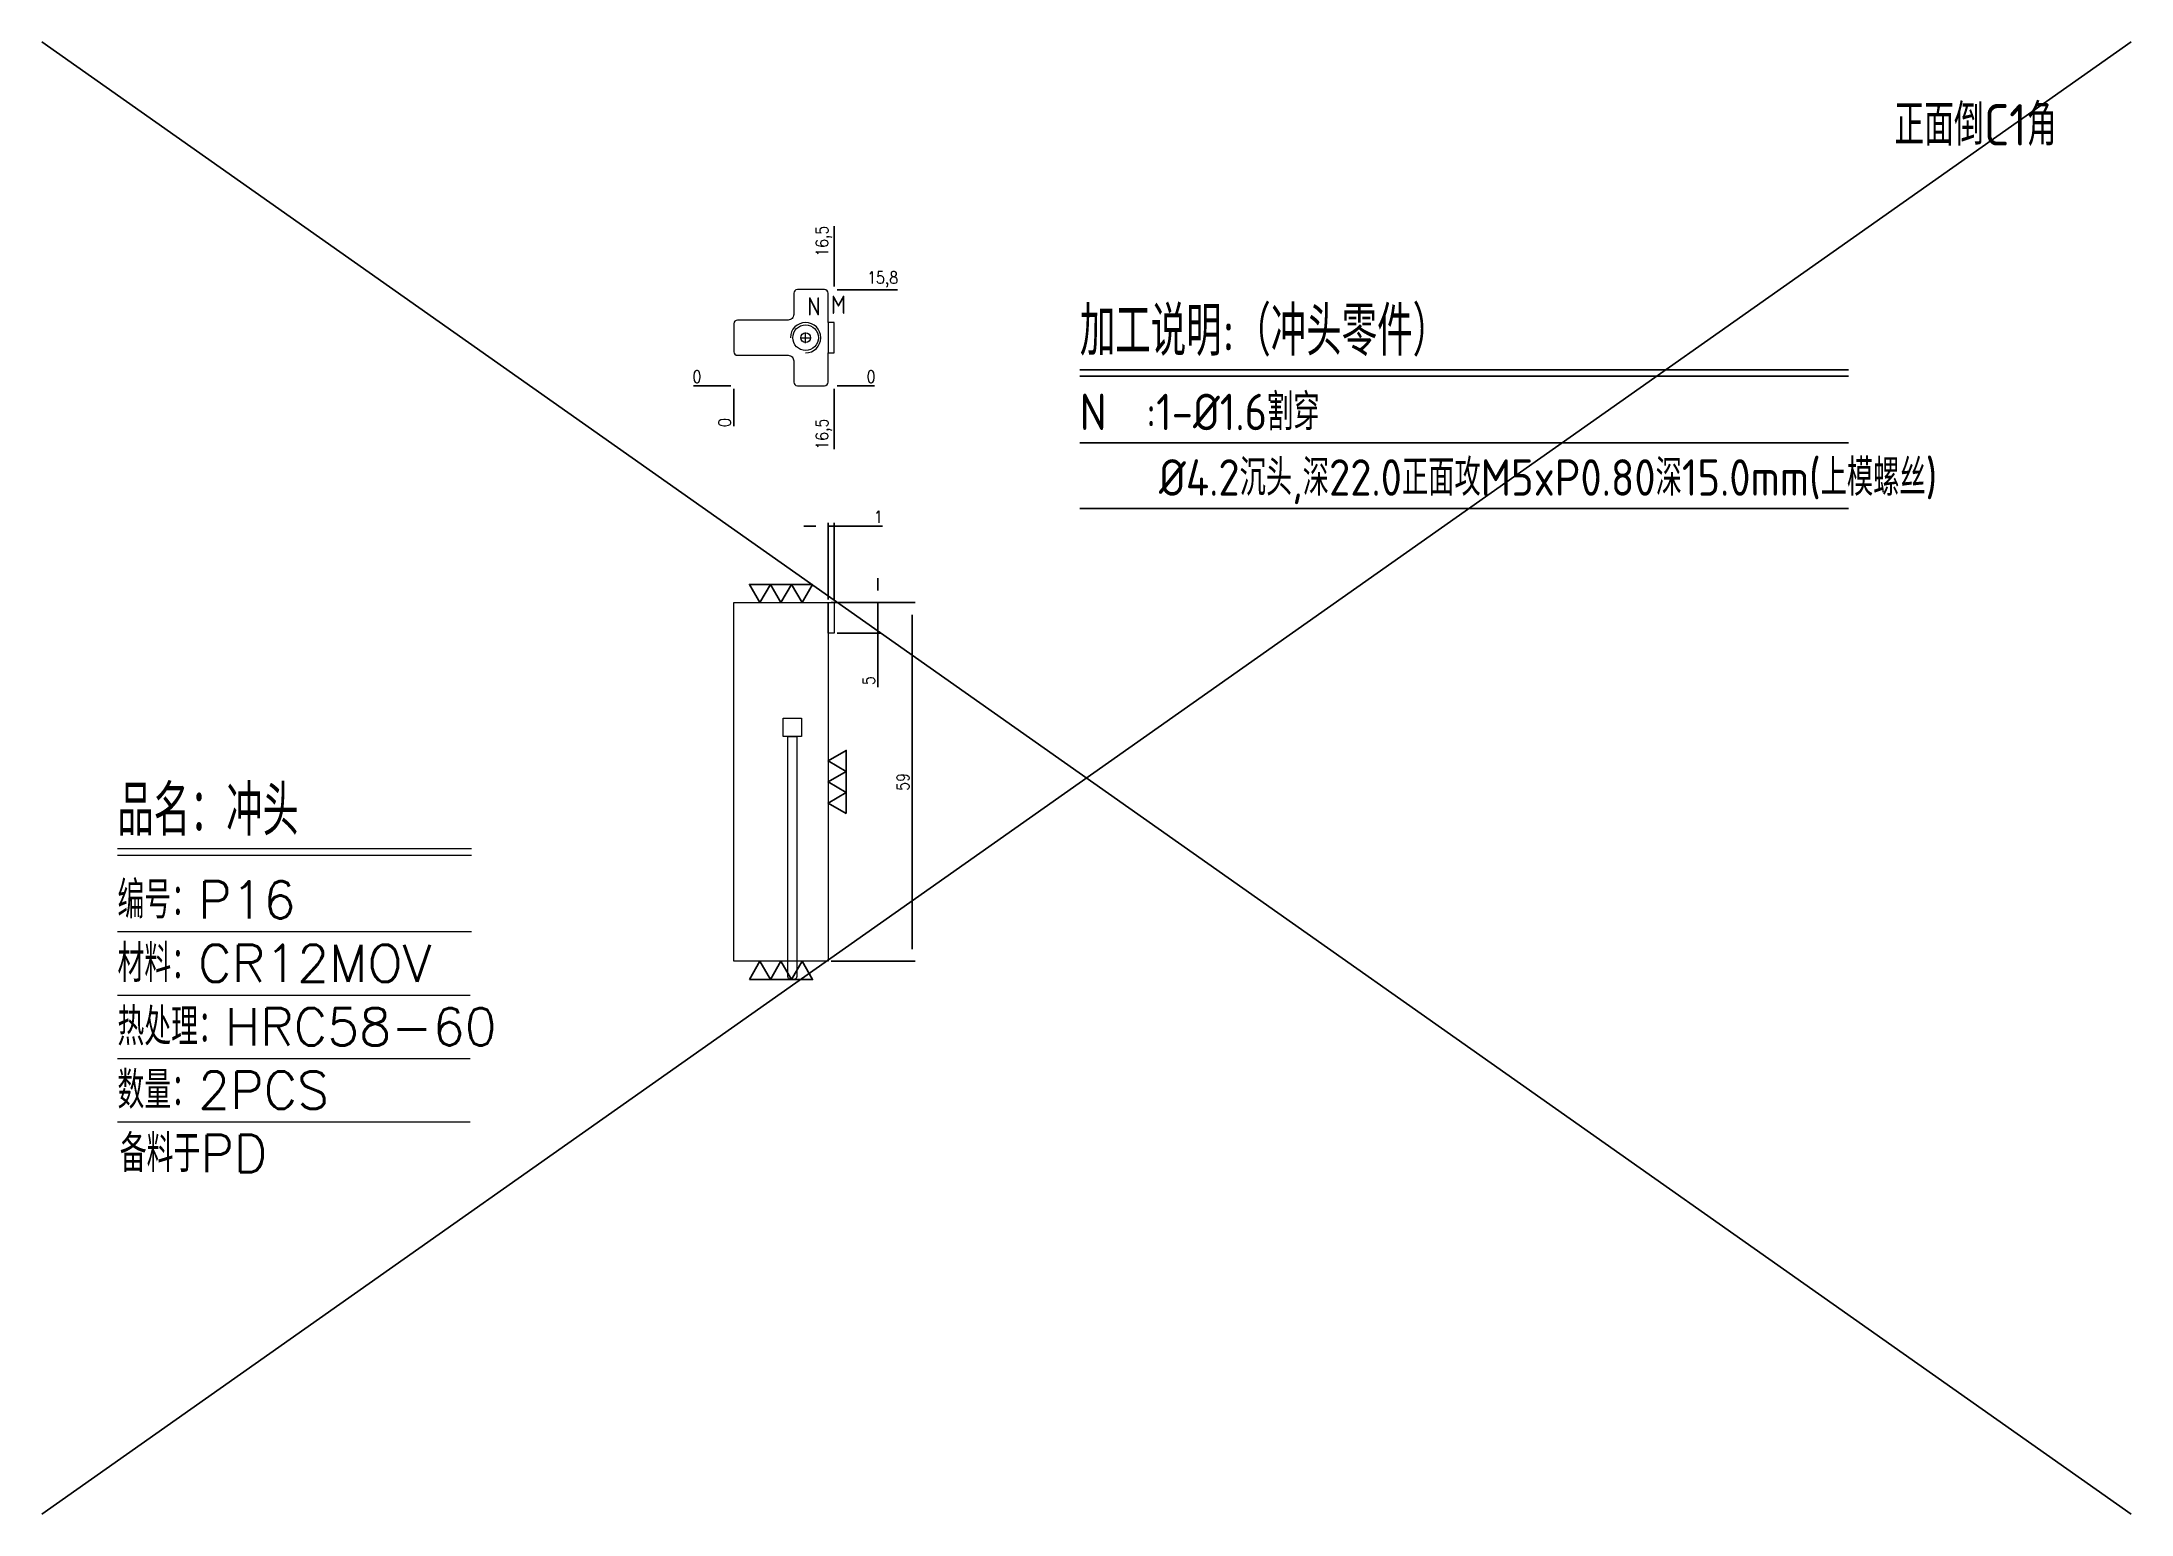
# Model space of a CAD drawing. Header units: millimetres. Extents: x 108160 to 108504, y 10909 to 11152.
import ezdxf
from ezdxf.enums import TextEntityAlignment as Align

# ---------------------------------------------------------------- set-up
doc = ezdxf.new("R2010")
doc.units = ezdxf.units.MM
doc.linetypes.add('CENTER', pattern=[0])
doc.linetypes.add('HIDDEN', pattern=[0])
for name, color, linetype in [('DIM', 4, 'Continuous'), ('PUNCH', 2, 'Continuous'), ('TEXT', 4, 'Continuous')]:
    doc.layers.add(name, color=color, linetype=linetype)
doc.styles.add('chinesef_fs', font='simplex.shx', dxfattribs={"bigfont": 'gbcbig.shx'})
doc.styles.add('gbenor', font='gbenor.shx', dxfattribs={"bigfont": 'gbcbig.shx'})
doc.styles.get("Standard").update_dxf_attribs({"font": 'txt.shx', "width": 0.85, "bigfont": 'ctxt.shx'})
doc.dimstyles.new('T-2-WX', dxfattribs={"dimtxt": 2, "dimasz": 2, "dimexe": 0.5, "dimexo": 0.5, "dimgap": 0.5, "dimtad": 1, "dimtxsty": 'Standard', "dimblk": 'OPEN30', "dimcen": 0, "dimazin": 3, "dimtfac": 1, "dimtmove": 0, "dimatfit": 3, "dimldrblk": 'OPEN30', "dimlwd": -1, "dimlwe": -1})

# ---------------------------------------------------------------- blocks, each defined once
blk = doc.blocks.new('*D7579')
at = {"layer": 'Defpoints', "color": 0}
for p in [(108289.66, 11059.25), (108303.48, 11059.25), (108289.66, 11000.25)]:
    blk.add_point(p, dxfattribs=at)
at = {"layer": 'DIM', "color": 0}
for p, q in [((108290.16, 11059.25), (108303.98, 11059.25)), ((108303.48, 11002.25), (108303.48, 11057.25)), ((108290.16, 11000.25), (108303.98, 11000.25))]:
    blk.add_line(p, q, dxfattribs=at)
at = {"layer": 'DIM', "color": 0, "insert": (108301.98, 11029.75), "char_height": 2, "attachment_point": 5, "rotation": 90}
blk.add_mtext('59', dxfattribs=at)
blk = doc.blocks.new('_Open30')
blk = doc.blocks.new('*D7580')
at = {"layer": 'Defpoints', "color": 0}
for p in [(108290.66, 11059.25), (108297.85, 11059.25), (108290.66, 11054.25)]:
    blk.add_point(p, dxfattribs=at)
at = {"layer": 'DIM', "color": 0}
for p, q in [((108297.85, 11061.25), (108297.85, 11063.25)), ((108291.16, 11059.25), (108298.35, 11059.25)), ((108297.85, 11054.25), (108297.85, 11059.25)), ((108291.16, 11054.25), (108298.35, 11054.25)), ((108297.85, 11054.25), (108297.85, 11045.36)), ((108297.85, 11052.25), (108297.85, 11050.25))]:
    blk.add_line(p, q, dxfattribs=at)
at = {"layer": 'DIM', "color": 0, "insert": (108296.35, 11046.43), "char_height": 2, "attachment_point": 5, "rotation": 90}
blk.add_mtext('5', dxfattribs=at)
blk = doc.blocks.new('*D7581')
at = {"layer": 'Defpoints', "color": 0}
for p in [(108290.66, 11071.85), (108289.66, 11059.25), (108290.66, 11059.25)]:
    blk.add_point(p, dxfattribs=at)
at = {"layer": 'DIM', "color": 0}
for p, q in [((108287.66, 11071.85), (108285.66, 11071.85)), ((108289.66, 11059.75), (108289.66, 11072.35)), ((108289.66, 11071.85), (108290.66, 11071.85)), ((108290.66, 11059.75), (108290.66, 11072.35)), ((108290.66, 11071.85), (108298.62, 11071.85)), ((108292.66, 11071.85), (108294.66, 11071.85))]:
    blk.add_line(p, q, dxfattribs=at)
at = {"layer": 'DIM', "color": 0, "insert": (108297.92, 11073.35), "char_height": 2, "attachment_point": 5}
blk.add_mtext('1', dxfattribs=at)
blk = doc.blocks.new('*D7582')
at = {"layer": 'Defpoints', "color": 0}
for p in [(108274.16, 11094.93), (108290.66, 11094.93), (108295.66, 11094.93)]:
    blk.add_point(p, dxfattribs=at)
at = {"layer": 'DIM', "color": 0}
blk.add_line((108291.16, 11094.93), (108297.29, 11094.93), dxfattribs=at)
at = {"layer": 'DIM', "color": 0, "insert": (108296.73, 11096.43), "char_height": 2, "attachment_point": 5}
blk.add_mtext('0', dxfattribs=at)
blk = doc.blocks.new('*D7583')
at = {"layer": 'Defpoints', "color": 0}
for p in [(108290.66, 11110.73), (108295.66, 11110.73), (108274.16, 11094.93)]:
    blk.add_point(p, dxfattribs=at)
at = {"layer": 'DIM', "color": 0}
for p, q in [((108291.16, 11110.73), (108294.66, 11110.73)), ((108294.66, 11110.73), (108291.66, 11110.73)), ((108291.66, 11110.73), (108301.1, 11110.73))]:
    blk.add_line(p, q, dxfattribs=at)
at = {"layer": 'DIM', "color": 0, "insert": (108298.63, 11112.42), "char_height": 2, "attachment_point": 5}
blk.add_mtext('15,8', dxfattribs=at)
blk = doc.blocks.new('*D7584')
at = {"layer": 'Defpoints', "color": 0}
for p in [(108269.16, 11094.93), (108274.16, 11094.93), (108274.16, 11094.93)]:
    blk.add_point(p, dxfattribs=at)
at = {"layer": 'DIM', "color": 0}
blk.add_line((108273.66, 11094.93), (108267.53, 11094.93), dxfattribs=at)
at = {"layer": 'DIM', "color": 0, "insert": (108268.09, 11096.43), "char_height": 2, "attachment_point": 5}
blk.add_mtext('0', dxfattribs=at)
blk = doc.blocks.new('*D7585')
at = {"layer": 'Defpoints', "color": 0}
for p in [(108274.16, 11094.93), (108290.66, 11094.93), (108290.66, 11089.93)]:
    blk.add_point(p, dxfattribs=at)
at = {"layer": 'DIM', "color": 0}
for p, q in [((108290.66, 11094.43), (108290.66, 11090.93)), ((108290.66, 11090.93), (108290.66, 11093.93)), ((108290.66, 11093.93), (108290.66, 11084.49))]:
    blk.add_line(p, q, dxfattribs=at)
at = {"layer": 'DIM', "color": 0, "insert": (108288.97, 11086.96), "char_height": 2, "attachment_point": 5, "rotation": 90}
blk.add_mtext('16,5', dxfattribs=at)
blk = doc.blocks.new('*D7586')
at = {"layer": 'Defpoints', "color": 0}
for p in [(108274.16, 11094.93), (108274.16, 11094.93), (108274.16, 11089.93)]:
    blk.add_point(p, dxfattribs=at)
at = {"layer": 'DIM', "color": 0}
blk.add_line((108274.16, 11094.43), (108274.16, 11088.3), dxfattribs=at)
at = {"layer": 'DIM', "color": 0, "insert": (108272.66, 11088.86), "char_height": 2, "attachment_point": 5, "rotation": 90}
blk.add_mtext('0', dxfattribs=at)
blk = doc.blocks.new('*D7587')
at = {"layer": 'Defpoints', "color": 0}
for p in [(108290.66, 11115.73), (108290.66, 11110.73), (108274.16, 11094.93)]:
    blk.add_point(p, dxfattribs=at)
at = {"layer": 'DIM', "color": 0}
for p, q in [((108290.66, 11111.73), (108290.66, 11121.17)), ((108290.66, 11111.23), (108290.66, 11114.73)), ((108290.66, 11114.73), (108290.66, 11111.73))]:
    blk.add_line(p, q, dxfattribs=at)
at = {"layer": 'DIM', "color": 0, "insert": (108288.97, 11118.7), "char_height": 2, "attachment_point": 5, "rotation": 90}
blk.add_mtext('16,5', dxfattribs=at)

msp = doc.modelspace()

# ---------------------------------------------------------------- linework, layer by layer
at = {"layer": 'DIM', "color": 8}
for p, q in [((108331.054, 11097.552), (108457.478, 11097.552)), ((108331.054, 11096.502), (108457.478, 11096.502)), ((108331.054, 11085.514), (108457.478, 11085.514)), ((108331.054, 11074.733), (108457.478, 11074.733))]:
    msp.add_line(p, q, dxfattribs=at)
at = {"layer": 'DIM', "color": 4, "linetype": 'Continuous', "lineweight": 13}
for p, q in [((108172.795, 11018.783), (108231.044, 11018.783)), ((108172.795, 11017.71), (108231.044, 11017.71)), ((108172.795, 11005.134), (108231.044, 11005.134)), ((108172.795, 10994.706), (108230.791, 10994.706)), ((108172.795, 10984.277), (108230.791, 10984.277)), ((108172.795, 10973.849), (108230.791, 10973.849))]:
    msp.add_line(p, q, dxfattribs=at)
at = {"layer": 'DIM', "color": 4}
for points in [[(108287.105, 11062.252), (108285.373, 11059.252), (108283.641, 11062.252), (108281.909, 11059.252), (108280.177, 11062.252), (108278.445, 11059.252), (108276.713, 11062.252), (108287.105, 11062.252)], [(108292.659, 11024.556), (108289.659, 11026.288), (108292.659, 11028.02), (108289.659, 11029.752), (108292.659, 11031.484), (108289.659, 11033.216), (108292.659, 11034.948), (108292.659, 11024.556)], [(108276.713, 10997.252), (108278.445, 11000.252), (108280.177, 10997.252), (108281.909, 11000.252), (108283.641, 10997.252), (108285.373, 11000.252), (108287.105, 10997.252), (108276.713, 10997.252)]]:
    msp.add_lwpolyline(points, close=True, dxfattribs=at)
at = {"layer": 'PUNCH', "color": 1}
for p, q in [((108160.35, 11151.506), (108503.963, 10909.301)), ((108503.963, 11151.506), (108160.35, 10909.301))]:
    msp.add_line(p, q, dxfattribs=at)
at = {"layer": 'PUNCH', "color": 4, "linetype": 'CENTER', "lineweight": 15}
for p, q in [((108285.079, 11102.831), (108286.839, 11102.831)), ((108285.959, 11101.951), (108285.959, 11103.711))]:
    msp.add_line(p, q, dxfattribs=at)
at = {"layer": 'PUNCH', "linetype": 'HIDDEN', "lineweight": 15}
msp.add_line((108289.659, 11105.331), (108289.659, 11100.331), dxfattribs=at)
at = {"layer": 'PUNCH', "linetype": 'Continuous', "lineweight": 15}
for points in [[(108289.659, 11100.331), (108290.659, 11100.331), (108290.659, 11105.331), (108289.659, 11105.331), (108289.659, 11110.131, 0.4142136), (108289.059, 11110.731), (108284.609, 11110.731, 0.4142136), (108284.009, 11110.131), (108284.009, 11106.631, -0.4142136), (108283.109, 11105.731), (108274.759, 11105.731, 0.4142136), (108274.159, 11105.131), (108274.159, 11100.531, 0.4142136), (108274.759, 11099.931), (108283.109, 11099.931, -0.4142136), (108284.009, 11099.031), (108284.009, 11095.531, 0.4142136), (108284.609, 11094.931), (108289.059, 11094.931, 0.4142136), (108289.659, 11095.531)], [(108283.029, 10997.752), (108283.029, 11037.252), (108284.529, 11037.252), (108284.529, 10997.752, -0.4142136), (108284.029, 10997.252), (108283.529, 10997.252, -0.4142136)]]:
    msp.add_lwpolyline(points, format="xyb", close=True, dxfattribs=at)
for points in [[(108274.159, 11059.252), (108289.659, 11059.252), (108289.659, 11000.252), (108274.159, 11000.252)], [(108289.659, 11054.252), (108289.659, 11059.252), (108290.659, 11059.252), (108290.659, 11054.252)], [(108282.279, 11037.252), (108282.279, 11040.252), (108285.279, 11040.252), (108285.279, 11037.252)]]:
    msp.add_lwpolyline(points, close=True, dxfattribs=at)
msp.add_circle((108285.959, 11102.831), 2.1, dxfattribs=at)
at = {"layer": 'PUNCH', "color": 1, "linetype": 'Continuous', "lineweight": 15}
msp.add_circle((108285.959, 11102.831), 0.8, dxfattribs=at)
at = {"layer": 'PUNCH', "linetype": 'Continuous', "lineweight": 15}
msp.add_arc((108285.959, 11102.831), 2.5, 270, 180, dxfattribs=at)

# ---------------------------------------------------------------- texts
at = {"layer": 'DIM', "color": 7, "style": 'gbenor'}
for s, p in [('N', (108287.337, 11107.974)), ('M', (108291.368, 11108.24))]:
    msp.add_text(s, height=3, dxfattribs=at).set_placement(p, align=Align.MIDDLE_CENTER)
at = {"layer": 'DIM', "color": 4, "style": 'gbenor'}
for s, height, p in [('加工说明:（冲头零件）', 8.1, (108331.054, 11099.862)), ('    %%c4.2沉头,深22.0正面攻M5xP0.80深15.0mm(上模螺丝)', 6, (108331.054, 11076.833))]:
    msp.add_text(s, height=height, dxfattribs=at).set_placement(p)
at = {"layer": 'DIM', "color": 1, "style": 'gbenor'}
msp.add_text('N  :1-%%C1.6割穿', height=6, dxfattribs=at).set_placement((108331.054, 11087.614))
at = {"layer": 'DIM', "color": 3, "linetype": 'Continuous', "lineweight": 13, "style": 'chinesef_fs'}
for s, height, p in [('品名：冲头', 8.2814, (108172.795, 11020.93)), ('编号：P16', 6.1344, (108172.795, 11007.281)), ('材料：CR12MOV', 6.1344, (108172.795, 10996.853)), ('热处理：HRC58-60', 6.13439, (108172.795, 10986.424)), ('数量：2PCS', 6.1344, (108172.795, 10975.996)), ('备料于PD', 6.1344, (108173.168, 10965.567))]:
    msp.add_text(s, height=height, dxfattribs=at).set_placement(p)
at = {"layer": 'TEXT', "color": 4, "lineweight": 18, "style": 'gbenor'}
msp.add_text('正面倒C1角', height=6.8134, dxfattribs=at).set_placement((108465.009, 11134.434))

# ---------------------------------------------------------------- dimensions: what is measured, and where the dimension line sits
at = {"layer": 'DIM'}
for feature_location, offset, dtype, origin, picture, middle in [((108290.659, 11110.731), (0, 5), 1, (108274.159, 11094.931), '*D7587', (108288.969, 11118.7)), ((108290.659, 11110.731), (5, 0), 0, (108274.159, 11094.931), '*D7583', (108298.628, 11112.421)), ((108274.159056659, 11094.930769351), (-5, 0), 0, (108274.159056659, 11094.930769351), '*D7584', (108268.092389993, 11096.430769351)), ((108290.659056669, 11094.930769351), (5, 0), 0, (108274.159056659, 11094.930769351), '*D7582', (108296.725723336, 11096.430769351)), ((108274.159056659, 11094.930769351), (0, -5), 1, (108274.159056659, 11094.930769351), '*D7586', (108272.659056659, 11088.864102684)), ((108290.659, 11094.931), (0, -5), 1, (108274.159, 11094.931), '*D7585', (108288.969, 11086.962))]:
    dim = msp.add_ordinate_dim(feature_location=feature_location, offset=offset, dtype=dtype, origin=origin, dimstyle='T-2-WX', dxfattribs=at)
    dim.commit()
    dim.dimension.update_dxf_attribs({"geometry": picture, "text_midpoint": middle})
dim = msp.add_linear_dim(base=(108290.659, 11071.849), p1=(108289.659, 11059.252), p2=(108290.659, 11059.252), dimstyle='T-2-WX', dxfattribs=at)
dim.commit()
dim.dimension.update_dxf_attribs({"geometry": '*D7581', "text_midpoint": (108297.917, 11071.849), "dimtype": 160})
for base, p1, p2, picture, middle in [((108297.852, 11059.252), (108290.659, 11054.252), (108290.659, 11059.252), '*D7580', (108297.852, 11046.427)), ((108303.476, 11059.252), (108289.659, 11000.252), (108289.659, 11059.252), '*D7579', (108303.476, 11029.752))]:
    dim = msp.add_linear_dim(base=base, p1=p1, p2=p2, angle=90, dimstyle='T-2-WX', dxfattribs=at)
    dim.commit()
    dim.dimension.update_dxf_attribs({"geometry": picture, "text_midpoint": middle, "dimtype": 160})

doc.saveas('drawing.dxf')
